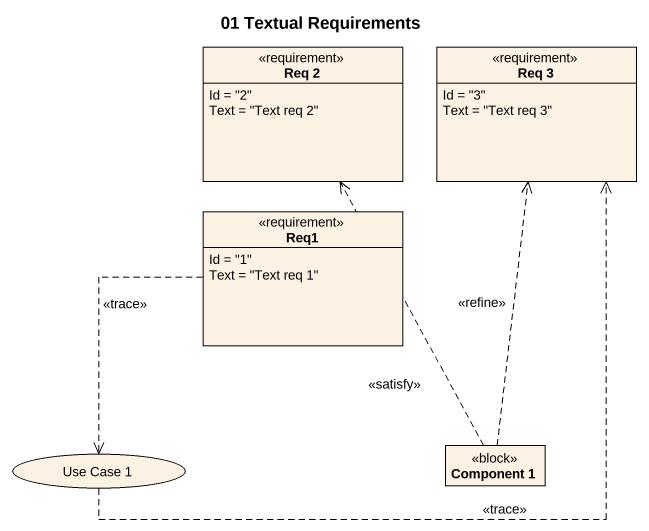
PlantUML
@startuml
title 01 Textual Requirements
allowmixing
hide circle
hide empty members
class "Req 2" as Req_2 <<requirement>> {
  Id = "2"
  Text = "Text req 2"
}
class "Req 3" as Req_3 <<requirement>> {
  Id = "3"
  Text = "Text req 3"
}
class Req1 <<requirement>> {
  Id = "1"
  Text = "Text req 1"
}
usecase "Use Case 1" as Use_Case_1
class "Component 1" as Component_1 <<block>>
Req1 ..> Use_Case_1 : <<trace>>
Use_Case_1 .up.> Req_3 : <<trace>>
Component_1 .up.> Req_2 : <<satisfy>>
Component_1 .up.> Req_3 : <<refine>>
@enduml
